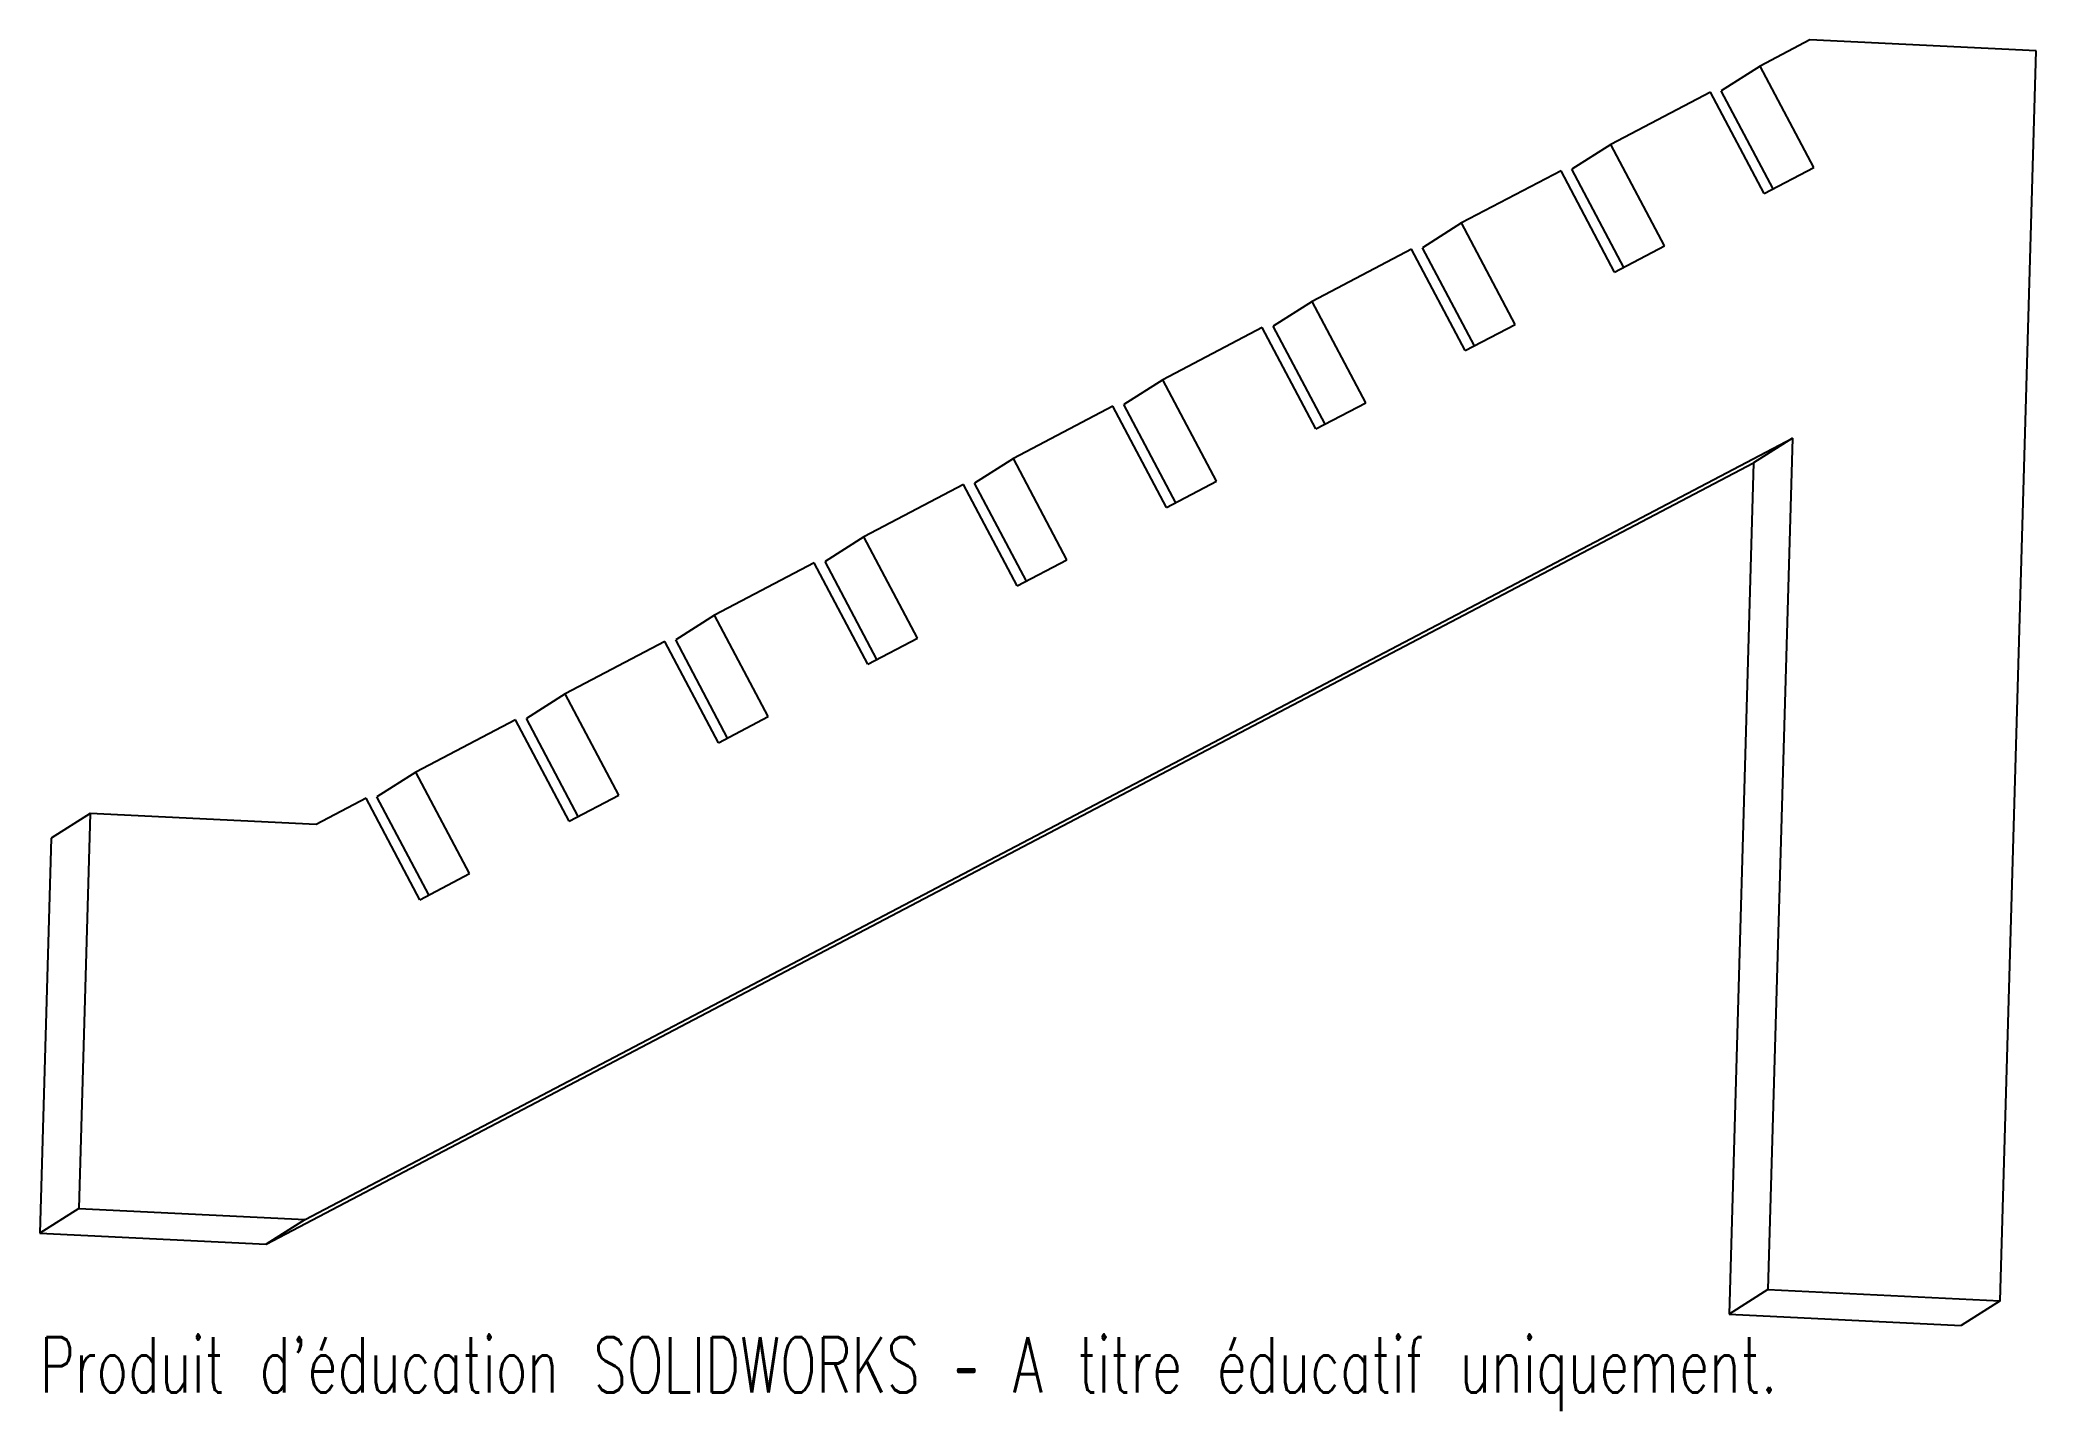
# Model space of a CAD drawing. Header units: millimetres. Extents: x -20 to 154, y -15 to 105.
import ezdxf

# ---------------------------------------------------------------- set-up
doc = ezdxf.new("R2010")
doc.units = ezdxf.units.MM
doc.styles.add('SLDTEXTSTYLE0', font='TXT', dxfattribs={"width": 0.7, "bigfont": 'bigfont'})

msp = doc.modelspace()

# ---------------------------------------------------------------- linework, layer by layer
at = {"color": 7, "linetype": 'Continuous', "lineweight": 25}
for p, q in [((134.49, 104.89), (130.15, 102.61)), ((154.2, 103.95), (134.49, 104.89)), ((130.15, 102.61), (126.77, 100.46)), ((134.83, 93.78), (130.15, 102.61)), ((151.06, -4.94), (154.2, 103.95)), ((125.82, 100.34), (117.14, 95.78)), ((130.5, 91.5), (125.82, 100.34)), ((131.29, 91.92), (126.77, 100.46)), ((117.14, 95.78), (113.76, 93.63)), ((121.82, 86.94), (117.14, 95.78)), ((112.81, 93.5), (104.13, 88.95)), ((117.48, 84.67), (112.81, 93.5)), ((118.28, 85.08), (113.76, 93.63)), ((130.5, 91.5), (134.83, 93.78)), ((104.13, 88.95), (100.75, 86.79)), ((108.81, 80.11), (104.13, 88.95)), ((99.79, 86.67), (91.12, 82.11)), ((104.47, 77.83), (99.79, 86.67)), ((105.27, 78.25), (100.75, 86.79)), ((117.48, 84.67), (121.82, 86.94)), ((91.12, 82.11), (87.73, 79.96)), ((95.8, 73.28), (91.12, 82.11)), ((104.47, 77.83), (108.81, 80.11)), ((86.78, 79.83), (78.11, 75.28)), ((91.46, 71), (86.78, 79.83)), ((92.26, 71.42), (87.73, 79.96)), ((78.11, 75.28), (74.72, 73.13)), ((82.79, 66.44), (78.11, 75.28)), ((79.25, 64.58), (74.72, 73.13)), ((91.46, 71), (95.8, 73.28)), ((73.77, 73), (65.1, 68.44)), ((78.45, 64.16), (73.77, 73)), ((3.39, 2.15), (132.98, 70.21)), ((132.98, 70.21), (129.59, 68.06)), ((132.98, 70.21), (130.84, -3.96)), ((0, 0), (129.59, 68.06)), ((65.1, 68.44), (61.71, 66.29)), ((69.77, 59.61), (65.1, 68.44)), ((129.59, 68.06), (127.46, -6.12)), ((60.76, 66.17), (52.08, 61.61)), ((65.44, 57.33), (60.76, 66.17)), ((66.23, 57.75), (61.71, 66.29)), ((78.45, 64.16), (82.79, 66.44)), ((52.08, 61.61), (48.7, 59.46)), ((56.76, 52.77), (52.08, 61.61)), ((47.75, 59.33), (39.07, 54.78)), ((52.43, 50.5), (47.75, 59.33)), ((53.22, 50.91), (48.7, 59.46)), ((65.44, 57.33), (69.77, 59.61)), ((39.07, 54.78), (35.69, 52.62)), ((43.75, 45.94), (39.07, 54.78)), ((34.74, 52.5), (26.06, 47.94)), ((39.41, 43.66), (34.74, 52.5)), ((40.21, 44.08), (35.69, 52.62)), ((52.43, 50.5), (56.76, 52.77)), ((26.06, 47.94), (22.68, 45.79)), ((30.74, 39.11), (26.06, 47.94)), ((21.72, 45.67), (13.05, 41.11)), ((26.4, 36.83), (21.72, 45.67)), ((27.2, 37.25), (22.68, 45.79)), ((39.41, 43.66), (43.75, 45.94)), ((13.05, 41.11), (9.66, 38.96)), ((17.73, 32.27), (13.05, 41.11)), ((8.71, 38.83), (4.37, 36.55)), ((13.39, 29.99), (8.71, 38.83)), ((14.19, 30.41), (9.66, 38.96)), ((26.4, 36.83), (30.74, 39.11)), ((-15.33, 37.5), (-18.71, 35.35)), ((-15.33, 37.5), (-16.32, 3.1)), ((4.37, 36.55), (-15.33, 37.5)), ((-18.71, 35.35), (-19.7, 0.95)), ((13.39, 29.99), (17.73, 32.27)), ((-16.32, 3.1), (-19.7, 0.95)), ((-16.32, 3.1), (3.39, 2.15)), ((3.39, 2.15), (0, 0)), ((-19.7, 0.95), (0, 0)), ((130.84, -3.96), (127.46, -6.12)), ((130.84, -3.96), (151.06, -4.94)), ((151.06, -4.94), (147.68, -7.09)), ((127.46, -6.12), (147.68, -7.09))]:
    msp.add_line(p, q, dxfattribs=at)

# ---------------------------------------------------------------- texts
at = {"color": 7, "linetype": 'Continuous', "insert": (-19.7, -8.11), "char_height": 4.8336, "attachment_point": 1, "style": 'SLDTEXTSTYLE0'}
msp.add_mtext("Produit d'éducation SOLIDWORKS – A titre éducatif uniquement.", dxfattribs=at)

doc.saveas('drawing.dxf')
